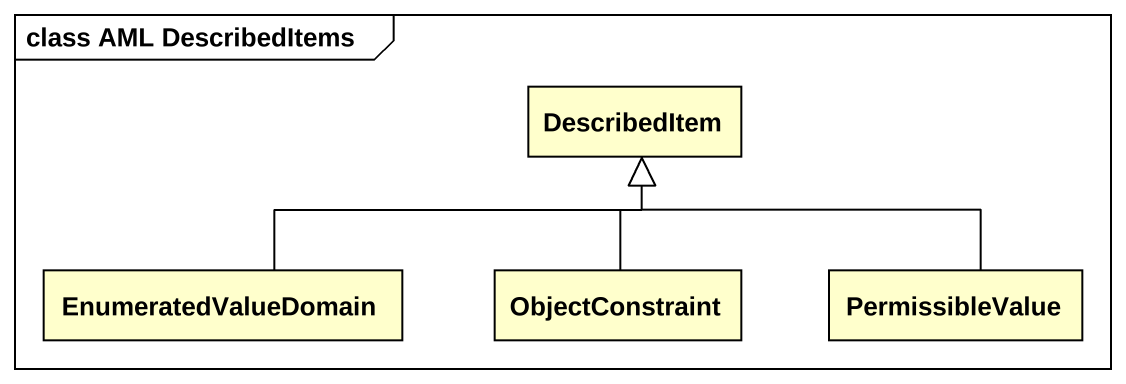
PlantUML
@startuml
mainframe class AML DescribedItems
hide circle
hide empty members
class DescribedItem
class EnumeratedValueDomain
class ObjectConstraint
class PermissibleValue
EnumeratedValueDomain -right-|> DescribedItem
ObjectConstraint -up-|> DescribedItem
PermissibleValue -left-|> DescribedItem
@enduml
